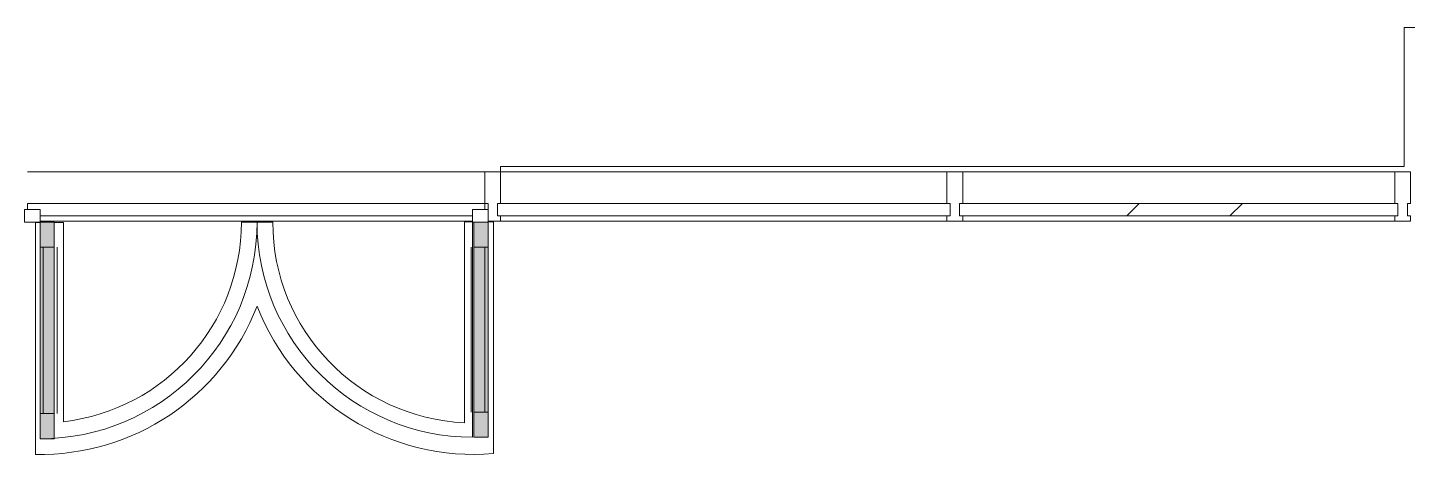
# Model space of a CAD drawing. Header units: millimetres. Extents: x -3456 to 185767, y -8553 to 29000.
# Drawn here: x 159907 to 164297, y 12640 to 14000 of the extents above; entities that cross this region are included whole.
import ezdxf

# ---------------------------------------------------------------- set-up
doc = ezdxf.new("R2010")
doc.units = ezdxf.units.MM
for name, color, linetype, lineweight, true_color in [('A-DETL-GENF-3', 7, 'Continuous', 5, 0xe2e2e2), ('A-DETL-GENF-4', 7, 'Continuous', 5, 0xaaaaaa), ('A-DOOR-3', 7, 'Continuous', 5, 0xaaaaaa), ('A-FLOR-2', 7, 'Continuous', 5, 0xaaaaaa)]:
    doc.layers.add(name, color=color, linetype=linetype, lineweight=lineweight, true_color=true_color)
doc.layers.add('A-GLAZ-CURT-3', color=7, linetype='Continuous', lineweight=5)
doc.layers.add('A-GLAZ-CWMG-4', color=7, linetype='Continuous', lineweight=5)

# ---------------------------------------------------------------- blocks, each defined once
blk = doc.blocks.new('Прямоугольный импост - Импост структурный с накладкой - 160мм Темный-V243-2_6_1_птичка')
at = {"layer": 'A-GLAZ-CWMG-4'}
for p, q in [((-50, 0), (-50, 17)), ((-50, 17), (0, 17)), ((-40, 0), (-50, 0)), ((-40, -40), (-40, 0)), ((0, 0), (-10, 0)), ((-10, 0), (-10, -40)), ((0, 17), (0, 0)), ((-50, -140), (-50, -40)), ((-50, -40), (-40, -40)), ((-10, -40), (0, -40)), ((0, -40), (0, -140)), ((0, -140), (-50, -140))]:
    blk.add_line(p, q, dxfattribs=at)
blk = doc.blocks.new('Дверь_Витражная_остекление_ - ВВ-22-32429667-2_6_1_птичка')
at = {"layer": 'A-DETL-GENF-3'}
for points in [[(-642.5, -710), (-642.5, -20), (-687.5, -20), (-687.5, -710)], [(737.5, -705), (737.5, -20), (692.5, -20), (692.5, -705)]]:
    blk.add_hatch(color=256, dxfattribs=at).paths.add_polyline_path(points)
at = {"layer": 'A-DETL-GENF-4'}
for p, q in [((-642.5, -20), (-687.5, -20)), ((-687.5, -710), (-687.5, -20)), ((-642.5, -20), (-687.5, -20)), ((-687.5, -20), (-687.5, -710)), ((-642.5, -710), (-642.5, -20)), ((-642.5, -710), (-642.5, -20)), ((692.5, -705), (692.5, -20)), ((692.5, -20), (692.5, -705)), ((737.5, -705), (737.5, -20)), ((737.5, -705), (737.5, -20)), ((-687.5, -100), (-642.5, -100)), ((-677.5, -630), (-677.5, -100)), ((-633.5, -630), (-633.5, -100)), ((683.5, -625), (683.5, -100)), ((737.5, -100), (692.5, -100)), ((727.5, -625), (727.5, -100)), ((-687.5, -630), (-642.5, -630)), ((737.5, -625), (692.5, -625)), ((-687.5, -710), (-642.5, -710)), ((-687.5, -710), (-642.5, -710)), ((737.5, -705), (692.5, -705)), ((692.5, -705), (737.5, -705))]:
    blk.add_line(p, q, dxfattribs=at)
at = {"layer": 'A-DOOR-3'}
for p, q in [((-737.5, 20), (-687.5, 20)), ((-737.5, -20), (-737.5, 20)), ((-687.5, 20), (-687.5, -20)), ((687.5, 20), (737.5, 20)), ((687.5, -20), (687.5, 20)), ((737.5, 20), (737.5, -20)), ((-687.5, -20), (-737.5, -20)), ((-687.5, -710), (-687.5, -20)), ((687.5, -705), (687.5, -20)), ((737.5, -20), (687.5, -20))]:
    blk.add_line(p, q, dxfattribs=at)
for centre, radius, start, end in [((-687.5, -20), 690, 270, 0), ((687.5, -20), 685, 180, 270)]:
    blk.add_arc(centre, radius, start, end, dxfattribs=at)
blk = doc.blocks.new('Системная панель - Стекло - 40мм-32427251-2_6_1_птичка')
at = {"layer": 'A-GLAZ-CURT-3'}
h = blk.add_hatch(dxfattribs=at)
h.set_pattern_fill('FP_228', color=256, style=0, pattern_type=2)
h.set_pattern_definition([(45, (-105312.5, -12900), (-1414.214, 1414.214), [1000, -3000]), (45, (-106312.5, -13400), (-1414.214, 1414.214), [3000, -1000]), (45, (-104312.5, -13900), (-1414.214, 1414.214), [1000, -3000])])
h.paths.add_polyline_path([(-697.5, 0), (697.5, 0), (697.5, 40), (-697.5, 40)])
for p, q in [((697.5, 40), (-697.5, 40)), ((-697.5, 40), (-697.5, 0)), ((697.5, 0), (697.5, 40)), ((-697.5, 0), (697.5, 0))]:
    blk.add_line(p, q, dxfattribs=at)
blk = doc.blocks.new('Прямоугольный импост - Импост структурный с накладкой - 160мм Темный-32427249-2_6_1_птичка')
at = {"layer": 'A-GLAZ-CWMG-4'}
for p, q in [((105500, 13540), (104125, 13540)), ((105500, 13383), (104125, 13383))]:
    blk.add_line(p, q, dxfattribs=at)
blk = doc.blocks.new('Прямоугольный импост - Импост структурный с накладкой - 160мм Темный-32427025-2_6_1_птичка')
at = {"layer": 'A-GLAZ-CWMG-4'}
for p, q in [((102605, 13540), (101150, 13540)), ((101150, 13420), (101150, 13440)), ((102605, 13440), (101150, 13440)), ((102605, 13440), (102605, 13420)), ((102565, 13400), (101190, 13400)), ((102565, 13383), (101190, 13383))]:
    blk.add_line(p, q, dxfattribs=at)
blk = doc.blocks.new('Системная панель - Стекло - 40мм-32427252-2_6_1_птичка')
at = {"layer": 'A-GLAZ-CURT-3'}
for p, q in [((720, 40), (-720, 40)), ((-720, 40), (-720, 0)), ((-720, 0), (720, 0)), ((720, 0), (720, 40))]:
    blk.add_line(p, q, dxfattribs=at)
blk = doc.blocks.new('Прямоугольный импост - Импост структурный с накладкой - 160мм Темный-32427244-2_6_1_птичка')
at = {"layer": 'A-GLAZ-CWMG-4'}
for p, q in [((-15, 17), (25, 17)), ((25, 0), (15, 0)), ((15, 0), (15, -40)), ((25, 17), (25, 0)), ((-25, -140), (-25, -40)), ((-25, -40), (-15, -40)), ((-15, -40), (-15, -20)), ((15, -40), (25, -40)), ((25, -40), (25, -140)), ((25, -140), (-25, -140))]:
    blk.add_line(p, q, dxfattribs=at)
blk = doc.blocks.new('Прямоугольный импост - Импост структурный с накладкой - 160мм Темный-32427250-2_6_1_птичка')
at = {"layer": 'A-GLAZ-CWMG-4'}
for p, q in [((104075, 13540), (102655, 13540)), ((104075, 13383), (102655, 13383))]:
    blk.add_line(p, q, dxfattribs=at)
blk = doc.blocks.new('Прямоугольный импост - Импост структурный с накладкой - 160мм Темный-V245-2_6_1_птичка')
at = {"layer": 'A-GLAZ-CWMG-4'}
for p, q in [((-25, 0), (-25, 17)), ((-25, 17), (25, 17)), ((-15, 0), (-25, 0)), ((-15, -40), (-15, 0)), ((25, 0), (15, 0)), ((15, 0), (15, -40)), ((25, 17), (25, 0)), ((-25, -140), (-25, -40)), ((-25, -40), (-15, -40)), ((15, -40), (25, -40)), ((25, -40), (25, -140)), ((25, -140), (-25, -140))]:
    blk.add_line(p, q, dxfattribs=at)

msp = doc.modelspace()

# ---------------------------------------------------------------- linework, layer by layer
at = {"layer": 'A-FLOR-2'}
for p, q in [((164286.9, 13557), (164286.9, 14000)), ((164286.9, 14000), (168296.9, 14000)), ((161411.9, 13540), (161411.9, 13557)), ((161411.9, 13557), (164286.9, 13557)), ((159946.9, 13378.5), (159931.9, 13378.5)), ((159931.9, 13378.5), (159931.9, 12640.2)), ((160021.2, 13378.5), (159991.9, 13378.5)), ((160021.2, 12744.3), (160021.2, 13378.5)), ((160686.9, 13380), (160586.9, 13380)), ((161321.9, 13381.5), (161297.1, 13381.5)), ((161297.1, 13381.5), (161297.1, 12740.7)), ((161389.5, 13381.5), (161371.9, 13381.5)), ((161389.5, 12642.7), (161389.5, 13381.5))]:
    msp.add_line(p, q, dxfattribs=at)
for centre, radius, start, end in [((159946.9, 13380), 640, 276.674, 0), ((161326.9, 13380), 640, 180, 267.3351), ((159946.9, 13380), 740, 268.8417, 338.8172), ((161326.9, 13380), 740, 201.1828, 274.8535)]:
    msp.add_arc(centre, radius, start, end, dxfattribs=at)

# ---------------------------------------------------------------- block references
at = {"layer": 'A-DOOR-3'}
msp.add_blockref('Дверь_Витражная_остекление_ - ВВ-22-32429667-2_6_1_птичка', (160634.4, 13400), dxfattribs=at)
at = {"layer": 'A-GLAZ-CURT-3'}
for name, p in [('Системная панель - Стекло - 40мм-32427252-2_6_1_птичка', (162121.9, 13400)), ('Системная панель - Стекло - 40мм-32427251-2_6_1_птичка', (163569.4, 13400))]:
    msp.add_blockref(name, p, dxfattribs=at)
at = {"layer": 'A-GLAZ-CWMG-4'}
for name in ['Прямоугольный импост - Импост структурный с накладкой - 160мм Темный-32427025-2_6_1_птичка', 'Прямоугольный импост - Импост структурный с накладкой - 160мм Темный-32427250-2_6_1_птичка', 'Прямоугольный импост - Импост структурный с накладкой - 160мм Темный-32427249-2_6_1_птичка']:
    msp.add_blockref(name, (58756.9, 0), dxfattribs=at)
at = {"layer": 'A-GLAZ-CWMG-4', "extrusion": (0, 0, -1), "rotation": 180}
for name, p in [('Прямоугольный импост - Импост структурный с накладкой - 160мм Темный-32427244-2_6_1_птичка', (-161386.9, 13400)), ('Прямоугольный импост - Импост структурный с накладкой - 160мм Темный-V245-2_6_1_птичка', (-162856.9, 13400)), ('Прямоугольный импост - Импост структурный с накладкой - 160мм Темный-V243-2_6_1_птичка', (-164306.9, 13400))]:
    msp.add_blockref(name, p, dxfattribs=at)

doc.saveas('drawing.dxf')
